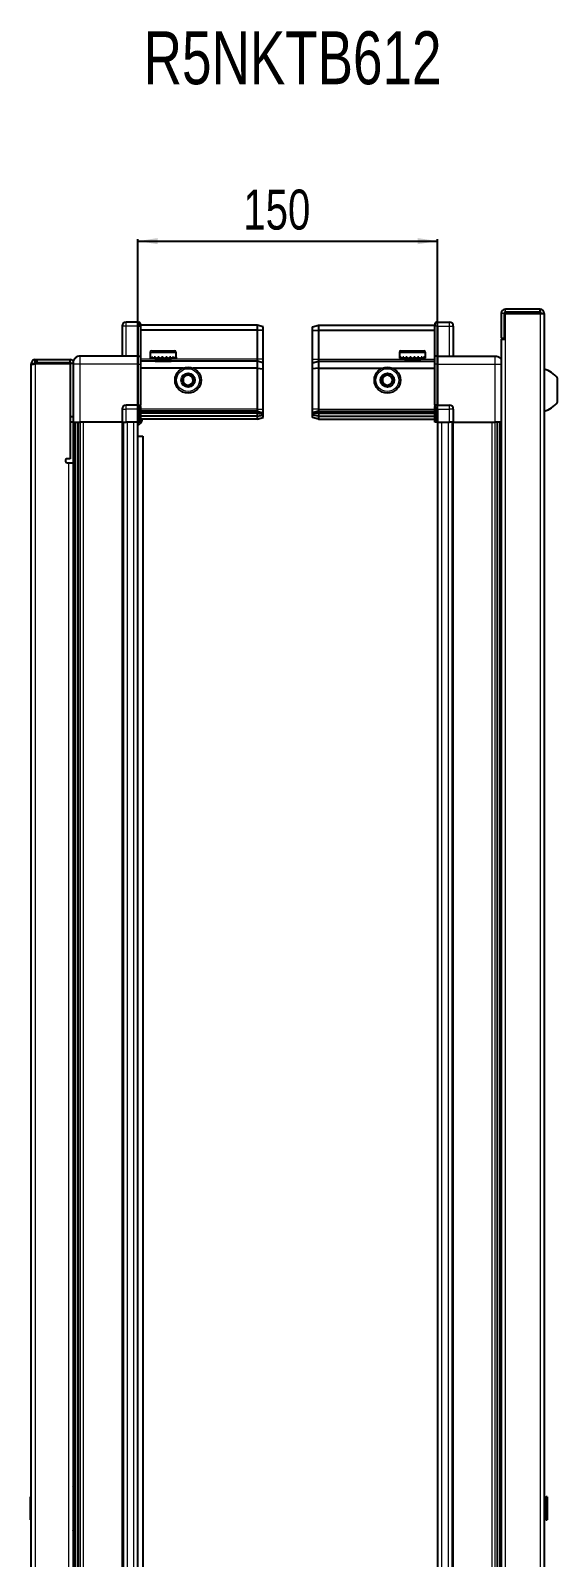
# Model space of a CAD drawing. Header units: millimetres. Extents: x 877 to 2763, y 126 to 1887.
# Drawn here: x 1709 to 1972, y 1124 to 1887 of the extents above; entities that cross this region are included whole.
import ezdxf

# ---------------------------------------------------------------- set-up
doc = ezdxf.new("R2010")
doc.units = ezdxf.units.MM
doc.layers.add('FORMAT', color=7, linetype='Continuous')
doc.styles.add('SLDTEXTSTYLE0', font='TXT', dxfattribs={"width": 0.75})
doc.dimstyles.new('SLDDIMSTYLE0', dxfattribs={"dimtxt": 20, "dimasz": 10, "dimexe": 0, "dimexo": 0.0625, "dimgap": 5, "dimtad": 2, "dimdec": 1, "dimrnd": 1e-09, "dimzin": 12, "dimdsep": 46, "dimtxsty": 'SLDTEXTSTYLE0', "dimsah": 1, "dimcen": 0.09, "dimadec": 0, "dimazin": 3, "dimtfac": 1, "dimtofl": 0, "dimtmove": 0, "dimatfit": 3, "dimfxl": 0, "dimfrac": 2, "dimtolj": 1, "dimtzin": 12, "dimarcsym": 0})

# ---------------------------------------------------------------- blocks, each defined once
blk = doc.blocks.new('_D_5')
at = {"layer": 'FORMAT'}
for p, q in [((1762.2, 1691.17), (1762.2, 1782.66)), ((1762.2, 1781.66), (1912.2, 1781.66)), ((1912.2, 1691.17), (1912.2, 1782.66))]:
    blk.add_line(p, q, dxfattribs=at)
for points in [[(1762.2, 1781.66), (1772.2, 1780.12), (1772.2, 1783.2)], [(1912.2, 1781.66), (1902.2, 1783.2), (1902.2, 1780.12)]]:
    blk.add_solid(points, dxfattribs=at)
at = {"layer": 'FORMAT', "insert": (1815.03, 1807.44), "char_height": 20, "attachment_point": 1, "style": 'SLDTEXTSTYLE0'}
blk.add_mtext('150', dxfattribs=at)

msp = doc.modelspace()

# ---------------------------------------------------------------- linework, layer by layer
at = {"color": 7, "linetype": 'Continuous', "lineweight": 25}
for p, q in [((1762.35, 1741.16), (1756.35, 1741.16)), ((1762.35, 1741.16), (1762.68, 1741.16)), ((1762.35, 1741.16), (1762.35, 1739.16)), ((1763.55, 1740.66), (1762.68, 1741.16)), ((1763.55, 1739.16), (1763.55, 1740.66)), ((1911.71, 1741.16), (1910.85, 1740.66)), ((1911.71, 1741.16), (1910.85, 1740.66)), ((1910.85, 1740.66), (1910.85, 1739.16)), ((1912.05, 1741.16), (1911.71, 1741.16)), ((1912.05, 1741.16), (1911.71, 1741.16)), ((1912.05, 1741.16), (1912.05, 1741.16)), ((1912.05, 1739.16), (1912.05, 1741.16)), ((1912.05, 1741.16), (1918.05, 1741.16)), ((1944.05, 1745.56), (1944.05, 1733.16)), ((1945.55, 1745.56), (1945.55, 1733.16)), ((1946.05, 1732.66), (1946.05, 1745.56)), ((1946.05, 1745.56), (1963.45, 1745.56)), ((1963.45, 1747.66), (1946.15, 1747.66)), ((1963.45, 1746.16), (1946.15, 1746.16)), ((1963.45, 1746.16), (1963.45, 1747.66)), ((1963.45, 1745.56), (1965.55, 1745.56)), ((1965.55, 1745.56), (1965.55, 550.76)), ((1754.35, 1739.16), (1754.35, 1724.16)), ((1762.35, 1724.36), (1762.35, 1739.16)), ((1762.35, 1724.36), (1762.35, 1739.16)), ((1821.85, 1739.66), (1763.55, 1739.66)), ((1763.55, 1739.16), (1763.55, 1724.36)), ((1821.85, 1737.16), (1763.55, 1737.16)), ((1821.85, 1739.66), (1821.85, 1737.16)), ((1824.85, 1738.85), (1821.85, 1739.66)), ((1821.85, 1737.16), (1821.85, 1722.66)), ((1824.85, 1737), (1821.85, 1737.16)), ((1824.85, 1737), (1824.85, 1738.85)), ((1824.85, 1722.66), (1824.85, 1737)), ((1849.55, 1738.85), (1852.55, 1739.66)), ((1849.55, 1737), (1849.55, 1738.85)), ((1849.55, 1737), (1852.55, 1737.16)), ((1849.55, 1722.66), (1849.55, 1737)), ((1852.55, 1739.66), (1852.55, 1737.16)), ((1852.55, 1739.66), (1910.85, 1739.66)), ((1852.55, 1737.16), (1852.55, 1722.66)), ((1852.55, 1737.16), (1910.85, 1737.16)), ((1910.85, 1724.36), (1910.85, 1739.16)), ((1912.05, 1739.16), (1912.05, 1724.36)), ((1920.05, 1739.16), (1920.05, 1724.16)), ((1944.05, 1733.16), (1945.55, 1733.16)), ((1768.35, 1726.06), (1768.35, 1723.66)), ((1769.15, 1726.86), (1776.32, 1726.86)), ((1776.32, 1726.86), (1780.55, 1726.86)), ((1781.35, 1723.66), (1781.35, 1726.06)), ((1893.05, 1726.06), (1893.05, 1723.16)), ((1893.85, 1726.86), (1905.25, 1726.86)), ((1906.05, 1723.16), (1906.05, 1726.06)), ((1943.95, 1732.66), (1943.95, 563.66)), ((1943.95, 1732.66), (1946.05, 1732.66)), ((1710.35, 1720.31), (1708.85, 1720.31)), ((1708.85, 1719.81), (1708.85, 1720.31)), ((1708.85, 576.51), (1708.85, 1719.81)), ((1710.95, 1720.91), (1710.95, 1722.41)), ((1710.95, 1722.41), (1711.85, 1722.41)), ((1710.95, 1720.91), (1711.85, 1720.91)), ((1710.95, 1720.41), (1728.35, 1720.41)), ((1711.85, 1720.91), (1711.85, 1722.41)), ((1711.85, 1722.41), (1728.35, 1722.41)), ((1711.85, 1720.91), (1728.35, 1720.91)), ((1728.35, 1720.91), (1728.35, 1722.41)), ((1729.85, 1720.41), (1728.35, 1720.41)), ((1728.35, 1720.41), (1728.35, 1672.91)), ((1729.85, 1720.16), (1729.85, 1691.16)), ((1762.35, 1724.16), (1733.35, 1724.16)), ((1762.35, 1724.16), (1762.35, 1724.36)), ((1762.35, 1724.16), (1763.55, 1724.16)), ((1762.35, 1720.16), (1762.35, 1724.16)), ((1762.35, 1699.86), (1762.35, 1720.16)), ((1763.55, 1724.36), (1763.55, 1724.16)), ((1763.55, 1724.16), (1763.55, 1720.16)), ((1821.85, 1721.66), (1763.55, 1721.66)), ((1763.55, 1720.16), (1763.55, 1699.86)), ((1784.85, 1718.16), (1763.55, 1718.16)), ((1768.35, 1723.66), (1768.35, 1723.16)), ((1768.35, 1723.16), (1768.48, 1723.16)), ((1768.67, 1723.66), (1768.48, 1723.66)), ((1768.48, 1723.66), (1768.48, 1723.16)), ((1768.48, 1723.16), (1768.67, 1723.16)), ((1768.67, 1723.66), (1768.67, 1723.16)), ((1768.67, 1723.16), (1769.2, 1723.16)), ((1769.6, 1723.66), (1769.2, 1723.66)), ((1769.2, 1723.66), (1769.2, 1723.16)), ((1769.2, 1723.16), (1769.6, 1723.16)), ((1769.6, 1723.66), (1769.6, 1723.16)), ((1769.6, 1723.16), (1770.47, 1723.16)), ((1770.45, 1723.16), (1770.45, 1723.06)), ((1770.45, 1723.06), (1779.25, 1723.06)), ((1771.04, 1723.66), (1770.47, 1723.66)), ((1770.47, 1723.66), (1770.47, 1723.16)), ((1770.47, 1723.16), (1771.04, 1723.16)), ((1770.85, 1722.66), (1771.54, 1722.18)), ((1770.85, 1722.66), (1775.88, 1722.66)), ((1771.54, 1722.18), (1770.85, 1721.69)), ((1770.85, 1721.69), (1770.85, 1721.66)), ((1770.85, 1721.69), (1775.88, 1721.69)), ((1771.04, 1723.66), (1771.04, 1723.16)), ((1771.04, 1723.16), (1772.17, 1723.16)), ((1771.54, 1722.18), (1775.7, 1722.18)), ((1772.86, 1723.66), (1772.17, 1723.66)), ((1772.17, 1723.66), (1772.17, 1723.16)), ((1772.17, 1723.16), (1772.86, 1723.16)), ((1772.86, 1723.66), (1772.86, 1723.16)), ((1772.86, 1723.16), (1774.13, 1723.16)), ((1774.87, 1723.66), (1774.13, 1723.66)), ((1774.13, 1723.66), (1774.13, 1723.16)), ((1774.13, 1723.16), (1774.36, 1723.16)), ((1774.36, 1723.66), (1774.36, 1723.16)), ((1774.86, 1723.66), (1774.86, 1723.16)), ((1774.86, 1723.16), (1774.87, 1723.16)), ((1774.87, 1723.66), (1774.87, 1723.16)), ((1774.87, 1723.16), (1776.16, 1723.16)), ((1775.7, 1722.18), (1778.16, 1722.18)), ((1775.88, 1722.66), (1778.85, 1722.66)), ((1775.88, 1721.69), (1778.85, 1721.69)), ((1776.88, 1723.66), (1776.16, 1723.66)), ((1776.16, 1723.66), (1776.16, 1723.16)), ((1776.22, 1723.66), (1776.22, 1723.16)), ((1776.22, 1723.16), (1776.88, 1723.16)), ((1776.88, 1723.66), (1776.88, 1723.16)), ((1776.88, 1723.16), (1778.07, 1723.16)), ((1778.69, 1723.66), (1778.07, 1723.66)), ((1778.07, 1723.66), (1778.07, 1723.16)), ((1778.07, 1723.16), (1778.69, 1723.16)), ((1778.16, 1722.18), (1778.85, 1722.66)), ((1778.85, 1721.69), (1778.16, 1722.18)), ((1778.69, 1723.66), (1778.69, 1723.16)), ((1778.69, 1723.16), (1779.65, 1723.16)), ((1778.85, 1721.66), (1778.85, 1721.69)), ((1779.25, 1723.06), (1779.25, 1723.16)), ((1780.12, 1723.66), (1779.65, 1723.66)), ((1779.65, 1723.66), (1779.65, 1723.16)), ((1779.65, 1723.16), (1780.12, 1723.16)), ((1780.12, 1723.66), (1780.12, 1723.16)), ((1780.12, 1723.16), (1780.77, 1723.16)), ((1781.04, 1723.66), (1780.77, 1723.66)), ((1780.77, 1723.66), (1780.77, 1723.16)), ((1780.77, 1723.16), (1781.04, 1723.16)), ((1781.04, 1723.66), (1781.04, 1723.16)), ((1781.04, 1723.16), (1781.31, 1723.16)), ((1781.35, 1723.66), (1781.31, 1723.66)), ((1781.31, 1723.66), (1781.31, 1723.16)), ((1781.31, 1723.16), (1781.35, 1723.16)), ((1781.35, 1723.66), (1781.35, 1723.16)), ((1821.85, 1718.16), (1789.85, 1718.16)), ((1821.85, 1722.66), (1821.85, 1721.66)), ((1821.85, 1721.66), (1821.85, 1718.16)), ((1824.85, 1720.85), (1821.85, 1721.66)), ((1821.85, 1718.16), (1821.85, 1697.66)), ((1821.85, 1718.16), (1824.85, 1717.83)), ((1824.85, 1720.85), (1824.85, 1722.66)), ((1824.85, 1717.83), (1824.85, 1720.85)), ((1824.85, 1697.66), (1824.85, 1717.83)), ((1849.55, 1720.85), (1849.55, 1722.66)), ((1849.55, 1720.85), (1852.55, 1721.66)), ((1849.55, 1717.83), (1849.55, 1720.85)), ((1852.55, 1718.16), (1849.55, 1717.83)), ((1849.55, 1697.66), (1849.55, 1717.83)), ((1852.55, 1722.66), (1852.55, 1721.66)), ((1852.55, 1721.66), (1852.55, 1718.16)), ((1852.55, 1721.66), (1910.85, 1721.66)), ((1852.55, 1718.16), (1852.55, 1697.66)), ((1852.55, 1718.16), (1884.55, 1718.16)), ((1889.55, 1718.16), (1910.85, 1718.16)), ((1893.05, 1723.16), (1893.09, 1723.16)), ((1893.21, 1723.66), (1893.09, 1723.66)), ((1893.09, 1723.66), (1893.09, 1723.16)), ((1893.09, 1723.16), (1893.21, 1723.16)), ((1893.21, 1723.66), (1893.21, 1723.16)), ((1893.21, 1723.16), (1893.62, 1723.16)), ((1893.96, 1723.66), (1893.62, 1723.66)), ((1893.62, 1723.66), (1893.62, 1723.16)), ((1893.62, 1723.16), (1893.96, 1723.16)), ((1893.96, 1723.66), (1893.96, 1723.16)), ((1893.96, 1723.16), (1894.73, 1723.16)), ((1895.25, 1723.66), (1894.73, 1723.66)), ((1894.73, 1723.66), (1894.73, 1723.16)), ((1894.73, 1723.16), (1895.25, 1723.16)), ((1895.15, 1723.16), (1895.15, 1723.06)), ((1895.15, 1723.06), (1903.95, 1723.06)), ((1895.25, 1723.66), (1895.25, 1723.16)), ((1895.25, 1723.16), (1896.31, 1723.16)), ((1895.55, 1722.66), (1896.24, 1722.18)), ((1895.55, 1722.66), (1903.55, 1722.66)), ((1896.24, 1722.18), (1895.55, 1721.69)), ((1895.55, 1721.69), (1895.55, 1721.66)), ((1895.55, 1721.69), (1903.55, 1721.69)), ((1896.24, 1722.18), (1902.86, 1722.18)), ((1896.97, 1723.66), (1896.31, 1723.66)), ((1896.31, 1723.66), (1896.31, 1723.16)), ((1896.31, 1723.16), (1896.97, 1723.16)), ((1896.97, 1723.66), (1896.97, 1723.16)), ((1896.97, 1723.16), (1898.21, 1723.16)), ((1898.94, 1723.66), (1898.21, 1723.66)), ((1898.21, 1723.66), (1898.21, 1723.16)), ((1898.21, 1723.16), (1898.64, 1723.16)), ((1898.64, 1723.66), (1898.64, 1723.16)), ((1898.94, 1723.66), (1898.94, 1723.16)), ((1898.94, 1723.16), (1900.24, 1723.16)), ((1900.97, 1723.66), (1900.24, 1723.66)), ((1900.24, 1723.66), (1900.24, 1723.16)), ((1900.51, 1723.66), (1900.51, 1723.16)), ((1900.51, 1723.16), (1900.97, 1723.16)), ((1900.97, 1723.66), (1900.97, 1723.16)), ((1900.97, 1723.16), (1902.2, 1723.16)), ((1902.86, 1723.66), (1902.2, 1723.66)), ((1902.2, 1723.66), (1902.2, 1723.16)), ((1902.2, 1723.16), (1902.86, 1723.16)), ((1902.86, 1723.66), (1902.86, 1723.16)), ((1902.86, 1723.16), (1903.91, 1723.16)), ((1902.86, 1722.18), (1903.55, 1722.66)), ((1903.55, 1721.69), (1902.86, 1722.18)), ((1903.55, 1721.66), (1903.55, 1721.69)), ((1904.43, 1723.66), (1903.91, 1723.66)), ((1903.91, 1723.66), (1903.91, 1723.16)), ((1903.91, 1723.16), (1904.43, 1723.16)), ((1903.95, 1723.06), (1903.95, 1723.16)), ((1904.43, 1723.66), (1904.43, 1723.16)), ((1904.43, 1723.16), (1905.18, 1723.16)), ((1905.52, 1723.66), (1905.18, 1723.66)), ((1905.18, 1723.66), (1905.18, 1723.16)), ((1905.18, 1723.16), (1905.52, 1723.16)), ((1905.52, 1723.66), (1905.52, 1723.16)), ((1905.52, 1723.16), (1905.91, 1723.16)), ((1906.02, 1723.66), (1905.91, 1723.66)), ((1905.91, 1723.66), (1905.91, 1723.16)), ((1905.91, 1723.16), (1906.02, 1723.16)), ((1906.02, 1723.66), (1906.02, 1723.16)), ((1906.02, 1723.16), (1906.05, 1723.16)), ((1910.85, 1724.16), (1910.85, 1724.36)), ((1912.05, 1724.16), (1910.85, 1724.16)), ((1910.85, 1720.16), (1910.85, 1724.16)), ((1910.85, 1699.86), (1910.85, 1720.16)), ((1912.05, 1724.36), (1912.05, 1724.16)), ((1912.05, 1724.16), (1912.05, 1720.16)), ((1912.05, 1724.16), (1941.05, 1724.16)), ((1912.05, 1720.16), (1912.05, 1699.86)), ((1972.15, 1701.16), (1972.15, 1713.16)), ((1754.35, 1697.66), (1754.35, 1691.16)), ((1762.35, 1699.66), (1756.35, 1699.66)), ((1762.35, 1699.66), (1762.35, 1699.86)), ((1762.35, 1699.66), (1762.35, 1697.66)), ((1762.35, 1699.66), (1763.55, 1699.66)), ((1762.35, 1691.16), (1762.35, 1697.66)), ((1762.35, 1691.16), (1762.35, 1697.66)), ((1762.68, 1691.16), (1762.68, 1697.66)), ((1763.55, 1699.86), (1763.55, 1699.66)), ((1763.55, 1698.98), (1763.55, 1699.66)), ((1763.55, 1698.98), (1763.55, 1691.16)), ((1821.85, 1696.66), (1763.55, 1696.66)), ((1821.85, 1695.66), (1763.55, 1695.66)), ((1821.85, 1697.66), (1821.85, 1696.66)), ((1821.85, 1696.66), (1821.85, 1695.66)), ((1821.85, 1696.66), (1824.85, 1695.85)), ((1821.85, 1695.66), (1821.85, 1694.16)), ((1821.85, 1695.66), (1824.85, 1695.11)), ((1821.85, 1694.16), (1824.85, 1694.61)), ((1824.85, 1695.85), (1824.85, 1697.66)), ((1824.85, 1695.11), (1824.85, 1695.85)), ((1824.85, 1694.61), (1824.85, 1695.11)), ((1824.85, 1693.46), (1824.85, 1694.61)), ((1849.55, 1695.85), (1849.55, 1697.66)), ((1852.55, 1696.66), (1849.55, 1695.85)), ((1849.55, 1695.11), (1849.55, 1695.85)), ((1852.55, 1695.66), (1849.55, 1695.11)), ((1849.55, 1694.61), (1849.55, 1695.11)), ((1849.55, 1693.46), (1849.55, 1694.61)), ((1852.55, 1694.16), (1849.55, 1694.61)), ((1852.55, 1697.66), (1852.55, 1696.66)), ((1852.55, 1696.66), (1852.55, 1695.66)), ((1852.55, 1696.66), (1910.85, 1696.66)), ((1852.55, 1695.66), (1852.55, 1694.16)), ((1852.55, 1695.66), (1910.85, 1695.66)), ((1910.85, 1699.66), (1910.85, 1699.86)), ((1912.05, 1699.66), (1910.85, 1699.66)), ((1910.85, 1699.66), (1910.85, 1698.98)), ((1910.85, 1691.16), (1910.85, 1698.98)), ((1911.71, 1697.66), (1911.71, 1691.16)), ((1912.05, 1699.86), (1912.05, 1699.66)), ((1912.05, 1697.66), (1912.05, 1699.66)), ((1912.05, 1699.66), (1918.05, 1699.66)), ((1912.05, 1697.66), (1912.05, 1699.66)), ((1912.05, 1697.66), (1912.05, 1691.16)), ((1920.05, 1697.66), (1920.05, 1691.16)), ((1728.35, 1693.91), (1729.85, 1693.91)), ((1729.85, 1691.16), (1728.35, 1691.16)), ((1730.5, 605.16), (1730.5, 1691.16)), ((1732.29, 1691.16), (1732.29, 605.16)), ((1732.33, 1691.16), (1732.33, 605.16)), ((1754.35, 1691.16), (1733.35, 1691.16)), ((1754.35, 1691.16), (1756.35, 1691.16)), ((1755, 605.16), (1755, 1691.16)), ((1762.35, 1691.16), (1756.35, 1691.16)), ((1762.2, 605.16), (1762.2, 1691.16)), ((1762.35, 1691.16), (1762.68, 1691.16)), ((1762.35, 1691.16), (1762.35, 1691.16)), ((1763.55, 1691.16), (1762.68, 1691.16)), ((1762.68, 1691.16), (1762.68, 1691.16)), ((1821.85, 1694.16), (1763.55, 1694.16)), ((1821.85, 1692.66), (1763.55, 1692.66)), ((1821.85, 1694.16), (1821.85, 1692.66)), ((1821.85, 1692.66), (1824.85, 1693.46)), ((1852.55, 1692.66), (1849.55, 1693.46)), ((1852.55, 1694.16), (1910.85, 1694.16)), ((1852.55, 1694.16), (1852.55, 1692.66)), ((1852.55, 1692.66), (1910.85, 1692.66)), ((1911.71, 1691.16), (1910.85, 1691.16)), ((1912.05, 1691.16), (1911.71, 1691.16)), ((1912.05, 1691.16), (1918.05, 1691.16)), ((1912.2, 1691.16), (1912.2, 605.16)), ((1920.05, 1691.16), (1918.05, 1691.16)), ((1919.4, 1691.16), (1919.4, 605.16)), ((1920.05, 1691.16), (1941.05, 1691.16)), ((1942.07, 605.16), (1942.07, 1691.16)), ((1942.11, 605.16), (1942.11, 1691.16)), ((1943.9, 1691.16), (1943.9, 605.16)), ((1762.2, 1684.16), (1764.7, 1684.16)), ((1764.7, 1684.16), (1764.7, 610.66)), ((1728.35, 1672.91), (1727, 1672.91)), ((1727, 1670.91), (1727.75, 1670.91)), ((1727.75, 1670.91), (1729.85, 1670.91)), ((1729.85, 1670.91), (1729.85, 625.41)), ((1708.85, 1153.94), (1708.55, 1153.94)), ((1708.55, 1142.37), (1708.55, 1153.94)), ((1730.35, 1157.66), (1730.35, 1138.66)), ((1966.53, 1153.94), (1965.55, 1152.96)), ((1967.05, 1153.94), (1966.53, 1153.94)), ((1966.53, 1153.94), (1966.53, 1142.37)), ((1967.05, 1153.94), (1967.05, 1142.37)), ((1708.55, 1142.37), (1708.85, 1142.37)), ((1965.55, 1143.36), (1966.53, 1142.37)), ((1966.53, 1142.37), (1967.05, 1142.37))]:
    msp.add_line(p, q, dxfattribs=at)
at = {"color": 8, "linetype": 'Continuous', "lineweight": 18}
for p, q in [((1756.35, 1739.16), (1756.35, 1741.16)), ((1918.05, 1739.16), (1918.05, 1741.16)), ((1945.55, 1745.56), (1944.05, 1745.56)), ((1946.15, 1746.16), (1946.15, 1747.66)), ((1963.45, 1745.56), (1963.45, 550.76)), ((1756.35, 1739.16), (1754.35, 1739.16)), ((1756.35, 1724.16), (1756.35, 1739.16)), ((1762.35, 1739.16), (1756.35, 1739.16)), ((1762.35, 1739.16), (1763.55, 1739.16)), ((1912.05, 1739.16), (1910.85, 1739.16)), ((1912.05, 1739.16), (1918.05, 1739.16)), ((1918.05, 1724.16), (1918.05, 1739.16)), ((1918.05, 1739.16), (1920.05, 1739.16)), ((1768.35, 1726.06), (1776.52, 1726.06)), ((1776.52, 1726.06), (1781.35, 1726.06)), ((1893.05, 1726.06), (1906.05, 1726.06)), ((1946.05, 1732.66), (1946.05, 563.66)), ((1710.95, 1720.41), (1710.95, 575.91)), ((1733.35, 1691.16), (1733.35, 1720.16)), ((1762.35, 1720.16), (1733.35, 1720.16)), ((1762.35, 1724.36), (1763.55, 1724.36)), ((1762.35, 1720.16), (1763.55, 1720.16)), ((1770.85, 1722.66), (1763.55, 1722.66)), ((1821.85, 1722.66), (1778.85, 1722.66)), ((1824.85, 1722.66), (1821.85, 1722.66)), ((1849.55, 1722.66), (1852.55, 1722.66)), ((1852.55, 1722.66), (1895.55, 1722.66)), ((1903.55, 1722.66), (1910.85, 1722.66)), ((1910.85, 1724.36), (1912.05, 1724.36)), ((1912.05, 1720.16), (1910.85, 1720.16)), ((1912.05, 1720.16), (1941.05, 1720.16)), ((1941.05, 1691.16), (1941.05, 1720.16)), ((1754.35, 1697.66), (1756.35, 1697.66)), ((1756.35, 1697.66), (1756.35, 1699.66)), ((1756.35, 1691.16), (1756.35, 1697.66)), ((1762.35, 1697.66), (1756.35, 1697.66)), ((1762.35, 1699.86), (1763.55, 1699.86)), ((1762.35, 1697.66), (1762.68, 1697.66)), ((1821.85, 1697.66), (1763.55, 1697.66)), ((1821.85, 1697.66), (1824.85, 1697.66)), ((1852.55, 1697.66), (1849.55, 1697.66)), ((1852.55, 1697.66), (1910.85, 1697.66)), ((1910.85, 1699.86), (1912.05, 1699.86)), ((1912.05, 1697.66), (1911.71, 1697.66)), ((1912.05, 1697.66), (1918.05, 1697.66)), ((1918.05, 1697.66), (1918.05, 1699.66)), ((1918.05, 1691.16), (1918.05, 1697.66)), ((1920.05, 1697.66), (1918.05, 1697.66)), ((1729.85, 1670.91), (1729.85, 1691.16)), ((1731.08, 1691.16), (1731.08, 605.16)), ((1733.53, 605.16), (1733.53, 1691.16)), ((1734.95, 1691.16), (1734.95, 605.16)), ((1754.35, 605.16), (1754.35, 1691.16)), ((1757, 605.16), (1757, 1691.16)), ((1760.2, 605.16), (1760.2, 1691.16)), ((1762.35, 1691.16), (1762.68, 1691.16)), ((1914.2, 1691.16), (1914.2, 605.16)), ((1917.4, 1691.16), (1917.4, 605.16)), ((1920.05, 1691.16), (1920.05, 605.16)), ((1939.45, 605.16), (1939.45, 1691.16)), ((1940.86, 1691.16), (1940.86, 605.16)), ((1943.31, 605.16), (1943.31, 1691.16)), ((1727.75, 625.41), (1727.75, 1670.91))]:
    msp.add_line(p, q, dxfattribs=at)
at = {"color": 7, "linetype": 'Continuous', "lineweight": 25}
for centre, radius in [((1787.35, 1712.16), 6.5), ((1887.05, 1712.16), 6.5), ((1787.35, 1712.16), 3.46), ((1887.05, 1712.16), 3.46)]:
    msp.add_circle(centre, radius, dxfattribs=at)
at = {"color": 8, "linetype": 'Continuous', "lineweight": 18}
for centre in [(1787.35, 1712.16), (1887.05, 1712.16)]:
    msp.add_circle(centre, 5.7, dxfattribs=at)
at = {"color": 7, "linetype": 'Continuous', "lineweight": 25}
for centre, radius, start, end in [((1756.35, 1739.16), 2, 90, 180), ((1918.05, 1739.16), 2, 360, 90), ((1946.15, 1745.56), 2.1, 90, 180), ((1946.15, 1745.56), 0.6, 90, 180), ((1963.45, 1745.56), 2.1, 0, 90), ((1963.45, 1745.56), 0.6, 0, 90), ((1769.15, 1726.06), 0.8, 90, 180), ((1780.55, 1726.06), 0.8, 0, 90), ((1893.85, 1726.06), 0.8, 90, 180), ((1905.25, 1726.06), 0.8, 0, 90), ((1710.85, 1719.91), 0.5, 90, 117.7907), ((1728.25, 1720.31), 0.6, 9.59407, 90), ((1728.25, 1720.31), 2.1, 32.2369, 87.2706), ((1770.45, 1722.66), 0.4, 0, 90), ((1779.25, 1722.66), 0.4, 90, 180), ((1895.15, 1722.66), 0.4, 0, 90), ((1903.95, 1722.66), 0.4, 90, 180), ((1962.52, 1706.13), 11.91, 36.1266, 75.29965), ((1787.35, 1712.16), 2.5, 161.00659, 221.00659), ((1787.35, 1712.16), 2.5, 101.00659, 161.00659), ((1787.35, 1712.16), 2.5, 221.00659, 281.00659), ((1787.35, 1712.16), 2.5, 41.00659, 101.00659), ((1787.35, 1712.16), 2.5, 281.00659, 341.00659), ((1787.35, 1712.16), 2.5, 341.00659, 41.00659), ((1887.05, 1712.16), 2.5, 120.74103, 180.74103), ((1887.05, 1712.16), 2.5, 180.74103, 240.74103), ((1887.05, 1712.16), 2.5, 60.74103, 120.74103), ((1887.05, 1712.16), 2.5, 240.74103, 300.74103), ((1887.05, 1712.16), 2.5, 0.74103, 60.74103), ((1887.05, 1712.16), 2.5, 300.74103, 0.74103), ((1756.35, 1697.66), 2, 90, 180), ((1918.05, 1697.66), 2, 0, 90), ((1962.52, 1708.18), 11.91, 284.70035, 323.8734), ((1759.7, 1693.81), 5, 300, 346.70293), ((1727, 1671.91), 1, 90, 270), ((1727.35, 1157.66), 3, 0, 33.55731), ((1727.35, 1138.66), 3, 326.44269, 0)]:
    msp.add_arc(centre, radius, start, end, dxfattribs=at)
for centre, start_param, end_param in [((1766.15, 1697.66), 2.418858, 3.141593), ((1908.25, 1697.66), 0, 0.722734)]:
    msp.add_ellipse(centre, major_axis=(3.46, 0), ratio=0.57735, start_param=start_param, end_param=end_param, dxfattribs=at)
for points, knots in [([(1710.95, 1722.41), (1710.69, 1722.38), (1710.2, 1722.33), (1709.56, 1721.94), (1709.09, 1721.38), (1708.87, 1720.8), (1708.86, 1720.43), (1708.85, 1720.31)], [0, 0, 0, 0, 0.230255, 0.448522, 0.666786, 0.88505, 1, 1, 1, 1]), ([(1708.85, 1719.81), (1708.87, 1719.85), (1708.93, 1719.94), (1709.32, 1720.08), (1709.88, 1720.21), (1710.46, 1720.32), (1710.82, 1720.39), (1710.95, 1720.41)], [0, 0, 0, 0, 0.230255, 0.448522, 0.666786, 0.88505, 1, 1, 1, 1]), ([(1733.35, 1724.16), (1732.91, 1724.11), (1732.23, 1724.04), (1731.42, 1723.6), (1730.86, 1723.15), (1730.4, 1722.59), (1729.97, 1721.78), (1729.89, 1721.1), (1729.85, 1720.66)], [0, 0, 0, 0, 0.239457, 0.368361, 0.5, 0.631639, 0.760543, 1, 1, 1, 1]), ([(1729.85, 1720.66), (1729.85, 1720.65), (1729.85, 1720.64), (1729.85, 1720.52), (1729.85, 1720.36), (1729.85, 1720.22), (1729.85, 1720.16)], [0, 0, 0, 0, 0.249394, 0.500333, 0.750167, 1, 1, 1, 1]), ([(1941.05, 1724.16), (1941.49, 1724.11), (1942.17, 1724.04), (1942.98, 1723.6), (1943.53, 1723.17), (1943.81, 1722.79), (1943.95, 1722.61)], [0, 0, 0, 0, 0.3842982, 0.5911726, 0.8024372, 1, 1, 1, 1]), ([(1784.51, 1711.61), (1784.68, 1712.1), (1785, 1713.01), (1785.31, 1713.91), (1785.45, 1714.34)], [0, 0, 0, 0, 0.5346859, 1, 1, 1, 1]), ([(1786.41, 1709.43), (1786.18, 1709.69), (1785.64, 1710.31), (1784.99, 1711.06), (1784.6, 1711.51), (1784.51, 1711.61)], [0, 0, 0, 0, 0.362901, 0.866875, 1, 1, 1, 1]), ([(1785.45, 1714.34), (1785.96, 1714.44), (1786.91, 1714.62), (1787.85, 1714.8), (1788.29, 1714.89)], [0, 0, 0, 0, 0.534686, 1, 1, 1, 1]), ([(1789.24, 1709.98), (1788.74, 1709.88), (1787.79, 1709.7), (1786.85, 1709.51), (1786.41, 1709.43)], [0, 0, 0, 0, 0.534686, 1, 1, 1, 1]), ([(1788.29, 1714.89), (1788.37, 1714.79), (1788.76, 1714.34), (1789.42, 1713.59), (1789.96, 1712.97), (1790.18, 1712.71)], [0, 0, 0, 0, 0.133125, 0.637099, 1, 1, 1, 1]), ([(1790.18, 1712.71), (1790.01, 1712.22), (1789.7, 1711.31), (1789.39, 1710.4), (1789.24, 1709.98)], [0, 0, 0, 0, 0.534686, 1, 1, 1, 1]), ([(1884.53, 1713.57), (1884.97, 1713.83), (1885.8, 1714.33), (1886.63, 1714.82), (1887.01, 1715.05)], [0, 0, 0, 0, 0.534686, 1, 1, 1, 1]), ([(1884.57, 1710.68), (1884.57, 1710.81), (1884.56, 1711.41), (1884.54, 1712.4), (1884.53, 1713.22), (1884.53, 1713.57)], [0, 0, 0, 0, 0.133125, 0.637099, 1, 1, 1, 1]), ([(1887.09, 1709.27), (1886.64, 1709.52), (1885.79, 1710), (1884.96, 1710.46), (1884.57, 1710.68)], [0, 0, 0, 0, 0.534686, 1, 1, 1, 1]), ([(1887.01, 1715.05), (1887.46, 1714.79), (1888.3, 1714.32), (1889.14, 1713.85), (1889.53, 1713.63)], [0, 0, 0, 0, 0.534686, 1, 1, 1, 1]), ([(1889.57, 1710.75), (1889.12, 1710.48), (1888.29, 1709.99), (1887.47, 1709.5), (1887.09, 1709.27)], [0, 0, 0, 0, 0.534686, 1, 1, 1, 1]), ([(1889.53, 1713.63), (1889.53, 1713.29), (1889.54, 1712.47), (1889.56, 1711.47), (1889.57, 1710.87), (1889.57, 1710.75)], [0, 0, 0, 0, 0.362901, 0.866875, 1, 1, 1, 1]), ([(1729.85, 1691.16), (1729.89, 1691.16), (1729.96, 1691.16), (1730.57, 1691.16), (1731.46, 1691.16), (1732.44, 1691.16), (1733.09, 1691.16), (1733.35, 1691.16)], [0, 0, 0, 0, 0.214694, 0.429388, 0.644082, 0.858775, 1, 1, 1, 1]), ([(1943.9, 1691.16), (1943.86, 1691.16), (1943.64, 1691.16), (1942.92, 1691.16), (1941.96, 1691.16), (1941.31, 1691.16), (1941.05, 1691.16)], [0, 0, 0, 0, 0.071707, 0.420979, 0.770251, 1, 1, 1, 1])]:
    msp.add_open_spline(points, degree=3, knots=knots, dxfattribs=at)
msp.add_open_spline([(1710.95, 1720.91), (1710.87, 1720.9), (1710.71, 1720.88), (1710.51, 1720.74), (1710.38, 1720.54), (1710.36, 1720.39), (1710.35, 1720.31)], degree=3, dxfattribs=at)
at = {"color": 8, "linetype": 'Continuous', "lineweight": 18}
for points, knots in [([(1733.35, 1720.16), (1732.91, 1720.16), (1732.23, 1720.16), (1731.42, 1720.16), (1730.86, 1720.16), (1730.4, 1720.16), (1729.97, 1720.16), (1729.89, 1720.16), (1729.85, 1720.16)], [0, 0, 0, 0, 0.239457, 0.368361, 0.5, 0.631639, 0.760543, 1, 1, 1, 1]), ([(1941.05, 1720.16), (1941.49, 1720.16), (1942.17, 1720.16), (1942.98, 1720.16), (1943.53, 1720.16), (1943.81, 1720.16), (1943.95, 1720.16)], [0, 0, 0, 0, 0.384298, 0.591173, 0.802437, 1, 1, 1, 1])]:
    msp.add_open_spline(points, degree=3, knots=knots, dxfattribs=at)
for points in [[(1733.35, 1720.16), (1733.35, 1720.68), (1733.35, 1721.73), (1733.35, 1723.05), (1733.35, 1723.98), (1733.35, 1724.1), (1733.35, 1724.16)], [(1941.05, 1720.16), (1941.05, 1720.68), (1941.05, 1721.73), (1941.05, 1723.05), (1941.05, 1723.98), (1941.05, 1724.1), (1941.05, 1724.16)]]:
    msp.add_open_spline(points, degree=3, dxfattribs=at)

# ---------------------------------------------------------------- texts
at = {"layer": 'FORMAT', "insert": (1765.17, 1886.54), "char_height": 26.458, "attachment_point": 1, "style": 'SLDTEXTSTYLE0'}
msp.add_mtext('R5NKTB612', dxfattribs=at)

# ---------------------------------------------------------------- dimensions: what is measured, and where the dimension line sits
at = {"layer": 'FORMAT'}
dim = msp.add_linear_dim(base=(1912.2, 1781.66), p1=(1762.2, 1691.16), p2=(1912.2, 1691.16), angle=0, dimstyle='SLDDIMSTYLE0', dxfattribs=at)
dim.commit()
dim.dimension.update_dxf_attribs({"geometry": '_D_5', "text_midpoint": (1837.2, 1781.66), "dimtype": 160})

doc.saveas('drawing.dxf')
